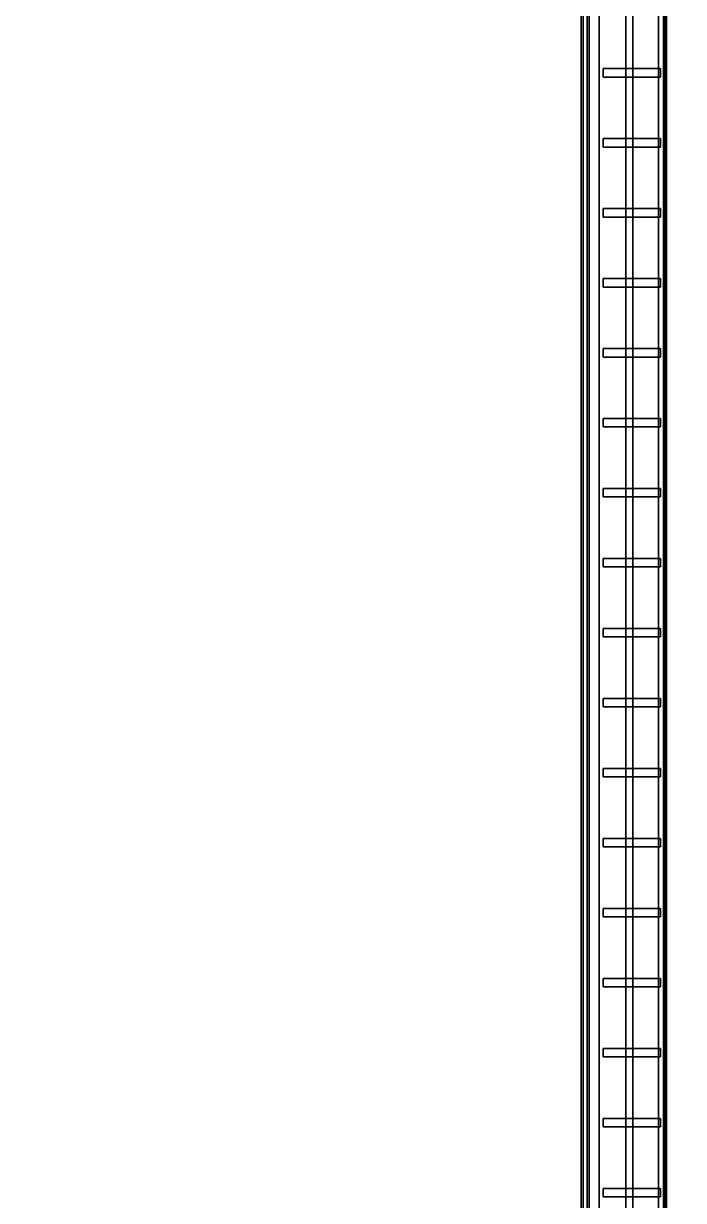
# Model space of a CAD drawing. Header units: metres. Extents: x -0.1 to 82.2, y -0.1 to 82.7.
# Drawn here: x 57.58 to 64.23, y 42.6 to 54.45 of the extents above; entities that cross this region are included whole.
import ezdxf

# ---------------------------------------------------------------- set-up
doc = ezdxf.new("R2010")
doc.units = ezdxf.units.M
for name, color, linetype in [('Floor_Plates', 7, 'CONTINUOUS'), ('Podium_Fins', 7, 'CONTINUOUS'), ('Podium_Glazing', 7, 'CONTINUOUS'), ('Podium_Terrace', 7, 'CONTINUOUS'), ('Podium_Walls', 7, 'CONTINUOUS'), ('Site_Plaza', 7, 'CONTINUOUS')]:
    doc.layers.add(name, color=color, linetype=linetype)

msp = doc.modelspace()

# ---------------------------------------------------------------- linework, layer by layer
at = {"layer": 'Floor_Plates'}
for points in [[(18.8, 26.8, 4.72), (18.8, 70.7, 4.72), (63.2, 70.7, 4.72), (63.2, 26.8, 4.72)], [(18.8, 26.8, 5), (63.2, 26.8, 5), (63.2, 70.7, 5), (18.8, 70.7, 5)], [(18.8, 26.8, 8.92), (18.8, 70.7, 8.92), (63.2, 70.7, 8.92), (63.2, 26.8, 8.92)], [(18.8, 26.8, 9.2), (63.2, 26.8, 9.2), (63.2, 70.7, 9.2), (18.8, 70.7, 9.2)], [(18.8, 26.8, 13.12), (18.8, 70.7, 13.12), (63.2, 70.7, 13.12), (63.2, 26.8, 13.12)], [(18.8, 26.8, 13.4), (63.2, 26.8, 13.4), (63.2, 70.7, 13.4), (18.8, 70.7, 13.4)], [(63.2, 26.8, 4.72), (63.2, 70.7, 4.72), (63.2, 70.7, 5), (63.2, 26.8, 5)], [(63.2, 26.8, 8.92), (63.2, 70.7, 8.92), (63.2, 70.7, 9.2), (63.2, 26.8, 9.2)], [(63.2, 26.8, 13.12), (63.2, 70.7, 13.12), (63.2, 70.7, 13.4), (63.2, 26.8, 13.4)]]:
    msp.add_3dface(points, dxfattribs=at)
at = {"layer": 'Podium_Fins'}
for points in [[(63.98, 27.7, 4.965), (63.98, 27.7, 5.035), (63.98, 69.8, 5.035), (63.98, 69.8, 4.965)], [(63.98, 27.7, 4.965), (63.98, 69.8, 4.965), (64.045, 69.8, 4.965), (64.045, 27.7, 4.965)], [(63.98, 27.7, 5.035), (64.045, 27.7, 5.035), (64.045, 69.8, 5.035), (63.98, 69.8, 5.035)], [(63.98, 27.7, 9.165), (63.98, 27.7, 9.235), (63.98, 69.8, 9.235), (63.98, 69.8, 9.165)], [(63.98, 27.7, 9.165), (63.98, 69.8, 9.165), (64.045, 69.8, 9.165), (64.045, 27.7, 9.165)], [(63.98, 27.7, 9.235), (64.045, 27.7, 9.235), (64.045, 69.8, 9.235), (63.98, 69.8, 9.235)], [(63.98, 27.7, 13.365), (63.98, 27.7, 13.435), (63.98, 69.8, 13.435), (63.98, 69.8, 13.365)], [(63.98, 27.7, 13.365), (63.98, 69.8, 13.365), (64.045, 69.8, 13.365), (64.045, 27.7, 13.365)], [(63.98, 27.7, 13.435), (64.045, 27.7, 13.435), (64.045, 69.8, 13.435), (63.98, 69.8, 13.435)], [(64.045, 27.7, 4.965), (64.045, 69.8, 4.965), (64.045, 69.8, 5.035), (64.045, 27.7, 5.035)], [(64.045, 27.7, 9.165), (64.045, 69.8, 9.165), (64.045, 69.8, 9.235), (64.045, 27.7, 9.235)], [(64.045, 27.7, 13.365), (64.045, 69.8, 13.365), (64.045, 69.8, 13.435), (64.045, 27.7, 13.435)], [(63.42, 53.915, 0.28), (63.42, 53.915, 5.18), (63.42, 54, 5.18), (63.42, 54, 0.28)], [(63.42, 54, 0.28), (63.42, 54, 5.18), (64, 54, 5.18), (64, 54, 0.28)], [(63.42, 53.915, 0.28), (63.42, 54, 0.28), (64, 54, 0.28), (64, 53.915, 0.28)], [(63.42, 53.915, 5.18), (64, 53.915, 5.18), (64, 54, 5.18), (63.42, 54, 5.18)], [(63.42, 53.915, 5.28), (63.42, 53.915, 9.38), (63.42, 54, 9.38), (63.42, 54, 5.28)], [(63.42, 54, 5.28), (63.42, 54, 9.38), (64, 54, 9.38), (64, 54, 5.28)], [(63.42, 53.915, 5.28), (63.42, 54, 5.28), (64, 54, 5.28), (64, 53.915, 5.28)], [(63.42, 53.915, 9.38), (64, 53.915, 9.38), (64, 54, 9.38), (63.42, 54, 9.38)], [(63.42, 53.915, 9.48), (63.42, 53.915, 13.58), (63.42, 54, 13.58), (63.42, 54, 9.48)], [(63.42, 54, 9.48), (63.42, 54, 13.58), (64, 54, 13.58), (64, 54, 9.48)], [(63.42, 53.915, 9.48), (63.42, 54, 9.48), (64, 54, 9.48), (64, 53.915, 9.48)], [(63.42, 53.915, 13.58), (64, 53.915, 13.58), (64, 54, 13.58), (63.42, 54, 13.58)], [(63.42, 53.915, 13.68), (63.42, 53.915, 17.43), (63.42, 54, 17.43), (63.42, 54, 13.68)], [(63.42, 54, 13.68), (63.42, 54, 17.43), (64, 54, 17.43), (64, 54, 13.68)], [(63.42, 53.915, 13.68), (63.42, 54, 13.68), (64, 54, 13.68), (64, 53.915, 13.68)], [(63.42, 53.915, 17.43), (64, 53.915, 17.43), (64, 54, 17.43), (63.42, 54, 17.43)], [(64, 53.915, 0.28), (64, 54, 0.28), (64, 54, 5.18), (64, 53.915, 5.18)], [(64, 53.915, 5.28), (64, 54, 5.28), (64, 54, 9.38), (64, 53.915, 9.38)], [(64, 53.915, 9.48), (64, 54, 9.48), (64, 54, 13.58), (64, 53.915, 13.58)], [(64, 53.915, 13.68), (64, 54, 13.68), (64, 54, 17.43), (64, 53.915, 17.43)], [(63.42, 53.915, 0.28), (64, 53.915, 0.28), (64, 53.915, 5.18), (63.42, 53.915, 5.18)], [(63.42, 53.915, 5.28), (64, 53.915, 5.28), (64, 53.915, 9.38), (63.42, 53.915, 9.38)], [(63.42, 53.915, 9.48), (64, 53.915, 9.48), (64, 53.915, 13.58), (63.42, 53.915, 13.58)], [(63.42, 53.915, 13.68), (64, 53.915, 13.68), (64, 53.915, 17.43), (63.42, 53.915, 17.43)], [(63.42, 53.21, 0.28), (63.42, 53.21, 5.18), (63.42, 53.295, 5.18), (63.42, 53.295, 0.28)], [(63.42, 53.295, 0.28), (63.42, 53.295, 5.18), (64, 53.295, 5.18), (64, 53.295, 0.28)], [(63.42, 53.21, 0.28), (63.42, 53.295, 0.28), (64, 53.295, 0.28), (64, 53.21, 0.28)], [(63.42, 53.21, 5.18), (64, 53.21, 5.18), (64, 53.295, 5.18), (63.42, 53.295, 5.18)], [(63.42, 53.21, 5.28), (63.42, 53.21, 9.38), (63.42, 53.295, 9.38), (63.42, 53.295, 5.28)], [(63.42, 53.295, 5.28), (63.42, 53.295, 9.38), (64, 53.295, 9.38), (64, 53.295, 5.28)], [(63.42, 53.21, 5.28), (63.42, 53.295, 5.28), (64, 53.295, 5.28), (64, 53.21, 5.28)], [(63.42, 53.21, 9.38), (64, 53.21, 9.38), (64, 53.295, 9.38), (63.42, 53.295, 9.38)], [(63.42, 53.21, 9.48), (63.42, 53.21, 13.58), (63.42, 53.295, 13.58), (63.42, 53.295, 9.48)], [(63.42, 53.295, 9.48), (63.42, 53.295, 13.58), (64, 53.295, 13.58), (64, 53.295, 9.48)], [(63.42, 53.21, 9.48), (63.42, 53.295, 9.48), (64, 53.295, 9.48), (64, 53.21, 9.48)], [(63.42, 53.21, 13.58), (64, 53.21, 13.58), (64, 53.295, 13.58), (63.42, 53.295, 13.58)], [(63.42, 53.21, 13.68), (63.42, 53.21, 17.43), (63.42, 53.295, 17.43), (63.42, 53.295, 13.68)], [(63.42, 53.295, 13.68), (63.42, 53.295, 17.43), (64, 53.295, 17.43), (64, 53.295, 13.68)], [(63.42, 53.21, 13.68), (63.42, 53.295, 13.68), (64, 53.295, 13.68), (64, 53.21, 13.68)], [(63.42, 53.21, 17.43), (64, 53.21, 17.43), (64, 53.295, 17.43), (63.42, 53.295, 17.43)], [(64, 53.21, 0.28), (64, 53.295, 0.28), (64, 53.295, 5.18), (64, 53.21, 5.18)], [(64, 53.21, 5.28), (64, 53.295, 5.28), (64, 53.295, 9.38), (64, 53.21, 9.38)], [(64, 53.21, 9.48), (64, 53.295, 9.48), (64, 53.295, 13.58), (64, 53.21, 13.58)], [(64, 53.21, 13.68), (64, 53.295, 13.68), (64, 53.295, 17.43), (64, 53.21, 17.43)], [(63.42, 53.21, 0.28), (64, 53.21, 0.28), (64, 53.21, 5.18), (63.42, 53.21, 5.18)], [(63.42, 53.21, 5.28), (64, 53.21, 5.28), (64, 53.21, 9.38), (63.42, 53.21, 9.38)], [(63.42, 53.21, 9.48), (64, 53.21, 9.48), (64, 53.21, 13.58), (63.42, 53.21, 13.58)], [(63.42, 53.21, 13.68), (64, 53.21, 13.68), (64, 53.21, 17.43), (63.42, 53.21, 17.43)], [(63.42, 52.505, 0.28), (63.42, 52.505, 5.18), (63.42, 52.59, 5.18), (63.42, 52.59, 0.28)], [(63.42, 52.59, 0.28), (63.42, 52.59, 5.18), (64, 52.59, 5.18), (64, 52.59, 0.28)], [(63.42, 52.505, 0.28), (63.42, 52.59, 0.28), (64, 52.59, 0.28), (64, 52.505, 0.28)], [(63.42, 52.505, 5.18), (64, 52.505, 5.18), (64, 52.59, 5.18), (63.42, 52.59, 5.18)], [(63.42, 52.505, 5.28), (63.42, 52.505, 9.38), (63.42, 52.59, 9.38), (63.42, 52.59, 5.28)], [(63.42, 52.59, 5.28), (63.42, 52.59, 9.38), (64, 52.59, 9.38), (64, 52.59, 5.28)], [(63.42, 52.505, 5.28), (63.42, 52.59, 5.28), (64, 52.59, 5.28), (64, 52.505, 5.28)], [(63.42, 52.505, 9.38), (64, 52.505, 9.38), (64, 52.59, 9.38), (63.42, 52.59, 9.38)], [(63.42, 52.505, 9.48), (63.42, 52.505, 13.58), (63.42, 52.59, 13.58), (63.42, 52.59, 9.48)], [(63.42, 52.59, 9.48), (63.42, 52.59, 13.58), (64, 52.59, 13.58), (64, 52.59, 9.48)], [(63.42, 52.505, 9.48), (63.42, 52.59, 9.48), (64, 52.59, 9.48), (64, 52.505, 9.48)], [(63.42, 52.505, 13.58), (64, 52.505, 13.58), (64, 52.59, 13.58), (63.42, 52.59, 13.58)], [(63.42, 52.505, 13.68), (63.42, 52.505, 17.43), (63.42, 52.59, 17.43), (63.42, 52.59, 13.68)], [(63.42, 52.59, 13.68), (63.42, 52.59, 17.43), (64, 52.59, 17.43), (64, 52.59, 13.68)], [(63.42, 52.505, 13.68), (63.42, 52.59, 13.68), (64, 52.59, 13.68), (64, 52.505, 13.68)], [(63.42, 52.505, 17.43), (64, 52.505, 17.43), (64, 52.59, 17.43), (63.42, 52.59, 17.43)], [(64, 52.505, 0.28), (64, 52.59, 0.28), (64, 52.59, 5.18), (64, 52.505, 5.18)], [(64, 52.505, 5.28), (64, 52.59, 5.28), (64, 52.59, 9.38), (64, 52.505, 9.38)], [(64, 52.505, 9.48), (64, 52.59, 9.48), (64, 52.59, 13.58), (64, 52.505, 13.58)], [(64, 52.505, 13.68), (64, 52.59, 13.68), (64, 52.59, 17.43), (64, 52.505, 17.43)], [(63.42, 52.505, 0.28), (64, 52.505, 0.28), (64, 52.505, 5.18), (63.42, 52.505, 5.18)], [(63.42, 52.505, 5.28), (64, 52.505, 5.28), (64, 52.505, 9.38), (63.42, 52.505, 9.38)], [(63.42, 52.505, 9.48), (64, 52.505, 9.48), (64, 52.505, 13.58), (63.42, 52.505, 13.58)], [(63.42, 52.505, 13.68), (64, 52.505, 13.68), (64, 52.505, 17.43), (63.42, 52.505, 17.43)], [(63.42, 51.8, 0.28), (63.42, 51.8, 5.18), (63.42, 51.885, 5.18), (63.42, 51.885, 0.28)], [(63.42, 51.885, 0.28), (63.42, 51.885, 5.18), (64, 51.885, 5.18), (64, 51.885, 0.28)], [(63.42, 51.8, 0.28), (63.42, 51.885, 0.28), (64, 51.885, 0.28), (64, 51.8, 0.28)], [(63.42, 51.8, 5.18), (64, 51.8, 5.18), (64, 51.885, 5.18), (63.42, 51.885, 5.18)], [(63.42, 51.8, 5.28), (63.42, 51.8, 9.38), (63.42, 51.885, 9.38), (63.42, 51.885, 5.28)], [(63.42, 51.885, 5.28), (63.42, 51.885, 9.38), (64, 51.885, 9.38), (64, 51.885, 5.28)], [(63.42, 51.8, 5.28), (63.42, 51.885, 5.28), (64, 51.885, 5.28), (64, 51.8, 5.28)], [(63.42, 51.8, 9.38), (64, 51.8, 9.38), (64, 51.885, 9.38), (63.42, 51.885, 9.38)], [(63.42, 51.8, 9.48), (63.42, 51.8, 13.58), (63.42, 51.885, 13.58), (63.42, 51.885, 9.48)], [(63.42, 51.885, 9.48), (63.42, 51.885, 13.58), (64, 51.885, 13.58), (64, 51.885, 9.48)], [(63.42, 51.8, 9.48), (63.42, 51.885, 9.48), (64, 51.885, 9.48), (64, 51.8, 9.48)], [(63.42, 51.8, 13.58), (64, 51.8, 13.58), (64, 51.885, 13.58), (63.42, 51.885, 13.58)], [(63.42, 51.8, 13.68), (63.42, 51.8, 17.43), (63.42, 51.885, 17.43), (63.42, 51.885, 13.68)], [(63.42, 51.885, 13.68), (63.42, 51.885, 17.43), (64, 51.885, 17.43), (64, 51.885, 13.68)], [(63.42, 51.8, 13.68), (63.42, 51.885, 13.68), (64, 51.885, 13.68), (64, 51.8, 13.68)], [(63.42, 51.8, 17.43), (64, 51.8, 17.43), (64, 51.885, 17.43), (63.42, 51.885, 17.43)], [(64, 51.8, 0.28), (64, 51.885, 0.28), (64, 51.885, 5.18), (64, 51.8, 5.18)], [(64, 51.8, 5.28), (64, 51.885, 5.28), (64, 51.885, 9.38), (64, 51.8, 9.38)], [(64, 51.8, 9.48), (64, 51.885, 9.48), (64, 51.885, 13.58), (64, 51.8, 13.58)], [(64, 51.8, 13.68), (64, 51.885, 13.68), (64, 51.885, 17.43), (64, 51.8, 17.43)], [(63.42, 51.8, 0.28), (64, 51.8, 0.28), (64, 51.8, 5.18), (63.42, 51.8, 5.18)], [(63.42, 51.8, 5.28), (64, 51.8, 5.28), (64, 51.8, 9.38), (63.42, 51.8, 9.38)], [(63.42, 51.8, 9.48), (64, 51.8, 9.48), (64, 51.8, 13.58), (63.42, 51.8, 13.58)], [(63.42, 51.8, 13.68), (64, 51.8, 13.68), (64, 51.8, 17.43), (63.42, 51.8, 17.43)], [(63.42, 51.095, 0.28), (63.42, 51.095, 5.18), (63.42, 51.18, 5.18), (63.42, 51.18, 0.28)], [(63.42, 51.18, 0.28), (63.42, 51.18, 5.18), (64, 51.18, 5.18), (64, 51.18, 0.28)], [(63.42, 51.095, 0.28), (63.42, 51.18, 0.28), (64, 51.18, 0.28), (64, 51.095, 0.28)], [(63.42, 51.095, 5.18), (64, 51.095, 5.18), (64, 51.18, 5.18), (63.42, 51.18, 5.18)], [(63.42, 51.095, 5.28), (63.42, 51.095, 9.38), (63.42, 51.18, 9.38), (63.42, 51.18, 5.28)], [(63.42, 51.18, 5.28), (63.42, 51.18, 9.38), (64, 51.18, 9.38), (64, 51.18, 5.28)], [(63.42, 51.095, 5.28), (63.42, 51.18, 5.28), (64, 51.18, 5.28), (64, 51.095, 5.28)], [(63.42, 51.095, 9.38), (64, 51.095, 9.38), (64, 51.18, 9.38), (63.42, 51.18, 9.38)], [(63.42, 51.095, 9.48), (63.42, 51.095, 13.58), (63.42, 51.18, 13.58), (63.42, 51.18, 9.48)], [(63.42, 51.18, 9.48), (63.42, 51.18, 13.58), (64, 51.18, 13.58), (64, 51.18, 9.48)], [(63.42, 51.095, 9.48), (63.42, 51.18, 9.48), (64, 51.18, 9.48), (64, 51.095, 9.48)], [(63.42, 51.095, 13.58), (64, 51.095, 13.58), (64, 51.18, 13.58), (63.42, 51.18, 13.58)], [(63.42, 51.095, 13.68), (63.42, 51.095, 17.43), (63.42, 51.18, 17.43), (63.42, 51.18, 13.68)], [(63.42, 51.18, 13.68), (63.42, 51.18, 17.43), (64, 51.18, 17.43), (64, 51.18, 13.68)], [(63.42, 51.095, 13.68), (63.42, 51.18, 13.68), (64, 51.18, 13.68), (64, 51.095, 13.68)], [(63.42, 51.095, 17.43), (64, 51.095, 17.43), (64, 51.18, 17.43), (63.42, 51.18, 17.43)], [(64, 51.095, 0.28), (64, 51.18, 0.28), (64, 51.18, 5.18), (64, 51.095, 5.18)], [(64, 51.095, 5.28), (64, 51.18, 5.28), (64, 51.18, 9.38), (64, 51.095, 9.38)], [(64, 51.095, 9.48), (64, 51.18, 9.48), (64, 51.18, 13.58), (64, 51.095, 13.58)], [(64, 51.095, 13.68), (64, 51.18, 13.68), (64, 51.18, 17.43), (64, 51.095, 17.43)], [(63.42, 51.095, 0.28), (64, 51.095, 0.28), (64, 51.095, 5.18), (63.42, 51.095, 5.18)], [(63.42, 51.095, 5.28), (64, 51.095, 5.28), (64, 51.095, 9.38), (63.42, 51.095, 9.38)], [(63.42, 51.095, 9.48), (64, 51.095, 9.48), (64, 51.095, 13.58), (63.42, 51.095, 13.58)], [(63.42, 51.095, 13.68), (64, 51.095, 13.68), (64, 51.095, 17.43), (63.42, 51.095, 17.43)], [(63.42, 50.39, 0.28), (63.42, 50.39, 5.18), (63.42, 50.475, 5.18), (63.42, 50.475, 0.28)], [(63.42, 50.475, 0.28), (63.42, 50.475, 5.18), (64, 50.475, 5.18), (64, 50.475, 0.28)], [(63.42, 50.39, 0.28), (63.42, 50.475, 0.28), (64, 50.475, 0.28), (64, 50.39, 0.28)], [(63.42, 50.39, 5.18), (64, 50.39, 5.18), (64, 50.475, 5.18), (63.42, 50.475, 5.18)], [(63.42, 50.39, 5.28), (63.42, 50.39, 9.38), (63.42, 50.475, 9.38), (63.42, 50.475, 5.28)], [(63.42, 50.475, 5.28), (63.42, 50.475, 9.38), (64, 50.475, 9.38), (64, 50.475, 5.28)], [(63.42, 50.39, 5.28), (63.42, 50.475, 5.28), (64, 50.475, 5.28), (64, 50.39, 5.28)], [(63.42, 50.39, 9.38), (64, 50.39, 9.38), (64, 50.475, 9.38), (63.42, 50.475, 9.38)], [(63.42, 50.39, 9.48), (63.42, 50.39, 13.58), (63.42, 50.475, 13.58), (63.42, 50.475, 9.48)], [(63.42, 50.475, 9.48), (63.42, 50.475, 13.58), (64, 50.475, 13.58), (64, 50.475, 9.48)], [(63.42, 50.39, 9.48), (63.42, 50.475, 9.48), (64, 50.475, 9.48), (64, 50.39, 9.48)], [(63.42, 50.39, 13.58), (64, 50.39, 13.58), (64, 50.475, 13.58), (63.42, 50.475, 13.58)], [(63.42, 50.39, 13.68), (63.42, 50.39, 17.43), (63.42, 50.475, 17.43), (63.42, 50.475, 13.68)], [(63.42, 50.475, 13.68), (63.42, 50.475, 17.43), (64, 50.475, 17.43), (64, 50.475, 13.68)], [(63.42, 50.39, 13.68), (63.42, 50.475, 13.68), (64, 50.475, 13.68), (64, 50.39, 13.68)], [(63.42, 50.39, 17.43), (64, 50.39, 17.43), (64, 50.475, 17.43), (63.42, 50.475, 17.43)], [(63.42, 50.39, 0.28), (64, 50.39, 0.28), (64, 50.39, 5.18), (63.42, 50.39, 5.18)], [(63.42, 50.39, 5.28), (64, 50.39, 5.28), (64, 50.39, 9.38), (63.42, 50.39, 9.38)], [(63.42, 50.39, 9.48), (64, 50.39, 9.48), (64, 50.39, 13.58), (63.42, 50.39, 13.58)], [(63.42, 50.39, 13.68), (64, 50.39, 13.68), (64, 50.39, 17.43), (63.42, 50.39, 17.43)], [(64, 50.39, 0.28), (64, 50.475, 0.28), (64, 50.475, 5.18), (64, 50.39, 5.18)], [(64, 50.39, 5.28), (64, 50.475, 5.28), (64, 50.475, 9.38), (64, 50.39, 9.38)], [(64, 50.39, 9.48), (64, 50.475, 9.48), (64, 50.475, 13.58), (64, 50.39, 13.58)], [(64, 50.39, 13.68), (64, 50.475, 13.68), (64, 50.475, 17.43), (64, 50.39, 17.43)], [(63.42, 49.685, 0.28), (63.42, 49.685, 5.18), (63.42, 49.77, 5.18), (63.42, 49.77, 0.28)], [(63.42, 49.77, 0.28), (63.42, 49.77, 5.18), (64, 49.77, 5.18), (64, 49.77, 0.28)], [(63.42, 49.685, 0.28), (63.42, 49.77, 0.28), (64, 49.77, 0.28), (64, 49.685, 0.28)], [(63.42, 49.685, 5.18), (64, 49.685, 5.18), (64, 49.77, 5.18), (63.42, 49.77, 5.18)], [(63.42, 49.685, 5.28), (63.42, 49.685, 9.38), (63.42, 49.77, 9.38), (63.42, 49.77, 5.28)], [(63.42, 49.77, 5.28), (63.42, 49.77, 9.38), (64, 49.77, 9.38), (64, 49.77, 5.28)], [(63.42, 49.685, 5.28), (63.42, 49.77, 5.28), (64, 49.77, 5.28), (64, 49.685, 5.28)], [(63.42, 49.685, 9.38), (64, 49.685, 9.38), (64, 49.77, 9.38), (63.42, 49.77, 9.38)], [(63.42, 49.685, 9.48), (63.42, 49.685, 13.58), (63.42, 49.77, 13.58), (63.42, 49.77, 9.48)], [(63.42, 49.77, 9.48), (63.42, 49.77, 13.58), (64, 49.77, 13.58), (64, 49.77, 9.48)], [(63.42, 49.685, 9.48), (63.42, 49.77, 9.48), (64, 49.77, 9.48), (64, 49.685, 9.48)], [(63.42, 49.685, 13.58), (64, 49.685, 13.58), (64, 49.77, 13.58), (63.42, 49.77, 13.58)], [(63.42, 49.685, 13.68), (63.42, 49.685, 17.43), (63.42, 49.77, 17.43), (63.42, 49.77, 13.68)], [(63.42, 49.77, 13.68), (63.42, 49.77, 17.43), (64, 49.77, 17.43), (64, 49.77, 13.68)], [(63.42, 49.685, 13.68), (63.42, 49.77, 13.68), (64, 49.77, 13.68), (64, 49.685, 13.68)], [(63.42, 49.685, 17.43), (64, 49.685, 17.43), (64, 49.77, 17.43), (63.42, 49.77, 17.43)], [(63.42, 49.685, 0.28), (64, 49.685, 0.28), (64, 49.685, 5.18), (63.42, 49.685, 5.18)], [(63.42, 49.685, 5.28), (64, 49.685, 5.28), (64, 49.685, 9.38), (63.42, 49.685, 9.38)], [(63.42, 49.685, 9.48), (64, 49.685, 9.48), (64, 49.685, 13.58), (63.42, 49.685, 13.58)], [(63.42, 49.685, 13.68), (64, 49.685, 13.68), (64, 49.685, 17.43), (63.42, 49.685, 17.43)], [(64, 49.685, 0.28), (64, 49.77, 0.28), (64, 49.77, 5.18), (64, 49.685, 5.18)], [(64, 49.685, 5.28), (64, 49.77, 5.28), (64, 49.77, 9.38), (64, 49.685, 9.38)], [(64, 49.685, 9.48), (64, 49.77, 9.48), (64, 49.77, 13.58), (64, 49.685, 13.58)], [(64, 49.685, 13.68), (64, 49.77, 13.68), (64, 49.77, 17.43), (64, 49.685, 17.43)], [(63.42, 48.98, 0.28), (63.42, 48.98, 5.18), (63.42, 49.065, 5.18), (63.42, 49.065, 0.28)], [(63.42, 49.065, 0.28), (63.42, 49.065, 5.18), (64, 49.065, 5.18), (64, 49.065, 0.28)], [(63.42, 48.98, 0.28), (63.42, 49.065, 0.28), (64, 49.065, 0.28), (64, 48.98, 0.28)], [(63.42, 48.98, 5.18), (64, 48.98, 5.18), (64, 49.065, 5.18), (63.42, 49.065, 5.18)], [(63.42, 48.98, 5.28), (63.42, 48.98, 9.38), (63.42, 49.065, 9.38), (63.42, 49.065, 5.28)], [(63.42, 49.065, 5.28), (63.42, 49.065, 9.38), (64, 49.065, 9.38), (64, 49.065, 5.28)], [(63.42, 48.98, 5.28), (63.42, 49.065, 5.28), (64, 49.065, 5.28), (64, 48.98, 5.28)], [(63.42, 48.98, 9.38), (64, 48.98, 9.38), (64, 49.065, 9.38), (63.42, 49.065, 9.38)], [(63.42, 48.98, 9.48), (63.42, 48.98, 13.58), (63.42, 49.065, 13.58), (63.42, 49.065, 9.48)], [(63.42, 49.065, 9.48), (63.42, 49.065, 13.58), (64, 49.065, 13.58), (64, 49.065, 9.48)], [(63.42, 48.98, 9.48), (63.42, 49.065, 9.48), (64, 49.065, 9.48), (64, 48.98, 9.48)], [(63.42, 48.98, 13.58), (64, 48.98, 13.58), (64, 49.065, 13.58), (63.42, 49.065, 13.58)], [(63.42, 48.98, 13.68), (63.42, 48.98, 17.43), (63.42, 49.065, 17.43), (63.42, 49.065, 13.68)], [(63.42, 49.065, 13.68), (63.42, 49.065, 17.43), (64, 49.065, 17.43), (64, 49.065, 13.68)], [(63.42, 48.98, 13.68), (63.42, 49.065, 13.68), (64, 49.065, 13.68), (64, 48.98, 13.68)], [(63.42, 48.98, 17.43), (64, 48.98, 17.43), (64, 49.065, 17.43), (63.42, 49.065, 17.43)], [(63.42, 48.98, 0.28), (64, 48.98, 0.28), (64, 48.98, 5.18), (63.42, 48.98, 5.18)], [(63.42, 48.98, 5.28), (64, 48.98, 5.28), (64, 48.98, 9.38), (63.42, 48.98, 9.38)], [(63.42, 48.98, 9.48), (64, 48.98, 9.48), (64, 48.98, 13.58), (63.42, 48.98, 13.58)], [(63.42, 48.98, 13.68), (64, 48.98, 13.68), (64, 48.98, 17.43), (63.42, 48.98, 17.43)], [(64, 48.98, 0.28), (64, 49.065, 0.28), (64, 49.065, 5.18), (64, 48.98, 5.18)], [(64, 48.98, 5.28), (64, 49.065, 5.28), (64, 49.065, 9.38), (64, 48.98, 9.38)], [(64, 48.98, 9.48), (64, 49.065, 9.48), (64, 49.065, 13.58), (64, 48.98, 13.58)], [(64, 48.98, 13.68), (64, 49.065, 13.68), (64, 49.065, 17.43), (64, 48.98, 17.43)], [(63.42, 48.275, 0.28), (63.42, 48.275, 5.18), (63.42, 48.36, 5.18), (63.42, 48.36, 0.28)], [(63.42, 48.36, 0.28), (63.42, 48.36, 5.18), (64, 48.36, 5.18), (64, 48.36, 0.28)], [(63.42, 48.275, 0.28), (63.42, 48.36, 0.28), (64, 48.36, 0.28), (64, 48.275, 0.28)], [(63.42, 48.275, 5.18), (64, 48.275, 5.18), (64, 48.36, 5.18), (63.42, 48.36, 5.18)], [(63.42, 48.275, 5.28), (63.42, 48.275, 9.38), (63.42, 48.36, 9.38), (63.42, 48.36, 5.28)], [(63.42, 48.36, 5.28), (63.42, 48.36, 9.38), (64, 48.36, 9.38), (64, 48.36, 5.28)], [(63.42, 48.275, 5.28), (63.42, 48.36, 5.28), (64, 48.36, 5.28), (64, 48.275, 5.28)], [(63.42, 48.275, 9.38), (64, 48.275, 9.38), (64, 48.36, 9.38), (63.42, 48.36, 9.38)], [(63.42, 48.275, 9.48), (63.42, 48.275, 13.58), (63.42, 48.36, 13.58), (63.42, 48.36, 9.48)], [(63.42, 48.36, 9.48), (63.42, 48.36, 13.58), (64, 48.36, 13.58), (64, 48.36, 9.48)], [(63.42, 48.275, 9.48), (63.42, 48.36, 9.48), (64, 48.36, 9.48), (64, 48.275, 9.48)], [(63.42, 48.275, 13.58), (64, 48.275, 13.58), (64, 48.36, 13.58), (63.42, 48.36, 13.58)], [(63.42, 48.275, 13.68), (63.42, 48.275, 17.43), (63.42, 48.36, 17.43), (63.42, 48.36, 13.68)], [(63.42, 48.36, 13.68), (63.42, 48.36, 17.43), (64, 48.36, 17.43), (64, 48.36, 13.68)], [(63.42, 48.275, 13.68), (63.42, 48.36, 13.68), (64, 48.36, 13.68), (64, 48.275, 13.68)], [(63.42, 48.275, 17.43), (64, 48.275, 17.43), (64, 48.36, 17.43), (63.42, 48.36, 17.43)], [(63.42, 48.275, 0.28), (64, 48.275, 0.28), (64, 48.275, 5.18), (63.42, 48.275, 5.18)], [(63.42, 48.275, 5.28), (64, 48.275, 5.28), (64, 48.275, 9.38), (63.42, 48.275, 9.38)], [(63.42, 48.275, 9.48), (64, 48.275, 9.48), (64, 48.275, 13.58), (63.42, 48.275, 13.58)], [(63.42, 48.275, 13.68), (64, 48.275, 13.68), (64, 48.275, 17.43), (63.42, 48.275, 17.43)], [(64, 48.275, 0.28), (64, 48.36, 0.28), (64, 48.36, 5.18), (64, 48.275, 5.18)], [(64, 48.275, 5.28), (64, 48.36, 5.28), (64, 48.36, 9.38), (64, 48.275, 9.38)], [(64, 48.275, 9.48), (64, 48.36, 9.48), (64, 48.36, 13.58), (64, 48.275, 13.58)], [(64, 48.275, 13.68), (64, 48.36, 13.68), (64, 48.36, 17.43), (64, 48.275, 17.43)], [(63.42, 47.57, 0.28), (63.42, 47.57, 5.18), (63.42, 47.655, 5.18), (63.42, 47.655, 0.28)], [(63.42, 47.655, 0.28), (63.42, 47.655, 5.18), (64, 47.655, 5.18), (64, 47.655, 0.28)], [(63.42, 47.57, 0.28), (63.42, 47.655, 0.28), (64, 47.655, 0.28), (64, 47.57, 0.28)], [(63.42, 47.57, 5.18), (64, 47.57, 5.18), (64, 47.655, 5.18), (63.42, 47.655, 5.18)], [(63.42, 47.57, 5.28), (63.42, 47.57, 9.38), (63.42, 47.655, 9.38), (63.42, 47.655, 5.28)], [(63.42, 47.655, 5.28), (63.42, 47.655, 9.38), (64, 47.655, 9.38), (64, 47.655, 5.28)], [(63.42, 47.57, 5.28), (63.42, 47.655, 5.28), (64, 47.655, 5.28), (64, 47.57, 5.28)], [(63.42, 47.57, 9.38), (64, 47.57, 9.38), (64, 47.655, 9.38), (63.42, 47.655, 9.38)], [(63.42, 47.57, 9.48), (63.42, 47.57, 13.58), (63.42, 47.655, 13.58), (63.42, 47.655, 9.48)], [(63.42, 47.655, 9.48), (63.42, 47.655, 13.58), (64, 47.655, 13.58), (64, 47.655, 9.48)], [(63.42, 47.57, 9.48), (63.42, 47.655, 9.48), (64, 47.655, 9.48), (64, 47.57, 9.48)], [(63.42, 47.57, 13.58), (64, 47.57, 13.58), (64, 47.655, 13.58), (63.42, 47.655, 13.58)], [(63.42, 47.57, 13.68), (63.42, 47.57, 17.43), (63.42, 47.655, 17.43), (63.42, 47.655, 13.68)], [(63.42, 47.655, 13.68), (63.42, 47.655, 17.43), (64, 47.655, 17.43), (64, 47.655, 13.68)], [(63.42, 47.57, 13.68), (63.42, 47.655, 13.68), (64, 47.655, 13.68), (64, 47.57, 13.68)], [(63.42, 47.57, 17.43), (64, 47.57, 17.43), (64, 47.655, 17.43), (63.42, 47.655, 17.43)], [(63.42, 47.57, 0.28), (64, 47.57, 0.28), (64, 47.57, 5.18), (63.42, 47.57, 5.18)], [(63.42, 47.57, 5.28), (64, 47.57, 5.28), (64, 47.57, 9.38), (63.42, 47.57, 9.38)], [(63.42, 47.57, 9.48), (64, 47.57, 9.48), (64, 47.57, 13.58), (63.42, 47.57, 13.58)], [(63.42, 47.57, 13.68), (64, 47.57, 13.68), (64, 47.57, 17.43), (63.42, 47.57, 17.43)], [(64, 47.57, 0.28), (64, 47.655, 0.28), (64, 47.655, 5.18), (64, 47.57, 5.18)], [(64, 47.57, 5.28), (64, 47.655, 5.28), (64, 47.655, 9.38), (64, 47.57, 9.38)], [(64, 47.57, 9.48), (64, 47.655, 9.48), (64, 47.655, 13.58), (64, 47.57, 13.58)], [(64, 47.57, 13.68), (64, 47.655, 13.68), (64, 47.655, 17.43), (64, 47.57, 17.43)], [(63.42, 46.865, 0.28), (63.42, 46.865, 5.18), (63.42, 46.95, 5.18), (63.42, 46.95, 0.28)], [(63.42, 46.95, 0.28), (63.42, 46.95, 5.18), (64, 46.95, 5.18), (64, 46.95, 0.28)], [(63.42, 46.865, 0.28), (63.42, 46.95, 0.28), (64, 46.95, 0.28), (64, 46.865, 0.28)], [(63.42, 46.865, 5.18), (64, 46.865, 5.18), (64, 46.95, 5.18), (63.42, 46.95, 5.18)], [(63.42, 46.865, 5.28), (63.42, 46.865, 9.38), (63.42, 46.95, 9.38), (63.42, 46.95, 5.28)], [(63.42, 46.95, 5.28), (63.42, 46.95, 9.38), (64, 46.95, 9.38), (64, 46.95, 5.28)], [(63.42, 46.865, 5.28), (63.42, 46.95, 5.28), (64, 46.95, 5.28), (64, 46.865, 5.28)], [(63.42, 46.865, 9.38), (64, 46.865, 9.38), (64, 46.95, 9.38), (63.42, 46.95, 9.38)], [(63.42, 46.865, 9.48), (63.42, 46.865, 13.58), (63.42, 46.95, 13.58), (63.42, 46.95, 9.48)], [(63.42, 46.95, 9.48), (63.42, 46.95, 13.58), (64, 46.95, 13.58), (64, 46.95, 9.48)], [(63.42, 46.865, 9.48), (63.42, 46.95, 9.48), (64, 46.95, 9.48), (64, 46.865, 9.48)], [(63.42, 46.865, 13.58), (64, 46.865, 13.58), (64, 46.95, 13.58), (63.42, 46.95, 13.58)], [(63.42, 46.865, 13.68), (63.42, 46.865, 17.43), (63.42, 46.95, 17.43), (63.42, 46.95, 13.68)], [(63.42, 46.95, 13.68), (63.42, 46.95, 17.43), (64, 46.95, 17.43), (64, 46.95, 13.68)], [(63.42, 46.865, 13.68), (63.42, 46.95, 13.68), (64, 46.95, 13.68), (64, 46.865, 13.68)], [(63.42, 46.865, 17.43), (64, 46.865, 17.43), (64, 46.95, 17.43), (63.42, 46.95, 17.43)], [(64, 46.865, 0.28), (64, 46.95, 0.28), (64, 46.95, 5.18), (64, 46.865, 5.18)], [(64, 46.865, 5.28), (64, 46.95, 5.28), (64, 46.95, 9.38), (64, 46.865, 9.38)], [(64, 46.865, 9.48), (64, 46.95, 9.48), (64, 46.95, 13.58), (64, 46.865, 13.58)], [(64, 46.865, 13.68), (64, 46.95, 13.68), (64, 46.95, 17.43), (64, 46.865, 17.43)], [(63.42, 46.865, 0.28), (64, 46.865, 0.28), (64, 46.865, 5.18), (63.42, 46.865, 5.18)], [(63.42, 46.865, 5.28), (64, 46.865, 5.28), (64, 46.865, 9.38), (63.42, 46.865, 9.38)], [(63.42, 46.865, 9.48), (64, 46.865, 9.48), (64, 46.865, 13.58), (63.42, 46.865, 13.58)], [(63.42, 46.865, 13.68), (64, 46.865, 13.68), (64, 46.865, 17.43), (63.42, 46.865, 17.43)], [(63.42, 46.16, 0.28), (63.42, 46.16, 5.18), (63.42, 46.245, 5.18), (63.42, 46.245, 0.28)], [(63.42, 46.245, 0.28), (63.42, 46.245, 5.18), (64, 46.245, 5.18), (64, 46.245, 0.28)], [(63.42, 46.16, 0.28), (63.42, 46.245, 0.28), (64, 46.245, 0.28), (64, 46.16, 0.28)], [(63.42, 46.16, 5.18), (64, 46.16, 5.18), (64, 46.245, 5.18), (63.42, 46.245, 5.18)], [(63.42, 46.16, 5.28), (63.42, 46.16, 9.38), (63.42, 46.245, 9.38), (63.42, 46.245, 5.28)], [(63.42, 46.245, 5.28), (63.42, 46.245, 9.38), (64, 46.245, 9.38), (64, 46.245, 5.28)], [(63.42, 46.16, 5.28), (63.42, 46.245, 5.28), (64, 46.245, 5.28), (64, 46.16, 5.28)], [(63.42, 46.16, 9.38), (64, 46.16, 9.38), (64, 46.245, 9.38), (63.42, 46.245, 9.38)], [(63.42, 46.16, 9.48), (63.42, 46.16, 13.58), (63.42, 46.245, 13.58), (63.42, 46.245, 9.48)], [(63.42, 46.245, 9.48), (63.42, 46.245, 13.58), (64, 46.245, 13.58), (64, 46.245, 9.48)], [(63.42, 46.16, 9.48), (63.42, 46.245, 9.48), (64, 46.245, 9.48), (64, 46.16, 9.48)], [(63.42, 46.16, 13.58), (64, 46.16, 13.58), (64, 46.245, 13.58), (63.42, 46.245, 13.58)], [(63.42, 46.16, 13.68), (63.42, 46.16, 17.43), (63.42, 46.245, 17.43), (63.42, 46.245, 13.68)], [(63.42, 46.245, 13.68), (63.42, 46.245, 17.43), (64, 46.245, 17.43), (64, 46.245, 13.68)], [(63.42, 46.16, 13.68), (63.42, 46.245, 13.68), (64, 46.245, 13.68), (64, 46.16, 13.68)], [(63.42, 46.16, 17.43), (64, 46.16, 17.43), (64, 46.245, 17.43), (63.42, 46.245, 17.43)], [(64, 46.16, 0.28), (64, 46.245, 0.28), (64, 46.245, 5.18), (64, 46.16, 5.18)], [(64, 46.16, 5.28), (64, 46.245, 5.28), (64, 46.245, 9.38), (64, 46.16, 9.38)], [(64, 46.16, 9.48), (64, 46.245, 9.48), (64, 46.245, 13.58), (64, 46.16, 13.58)], [(64, 46.16, 13.68), (64, 46.245, 13.68), (64, 46.245, 17.43), (64, 46.16, 17.43)], [(63.42, 46.16, 0.28), (64, 46.16, 0.28), (64, 46.16, 5.18), (63.42, 46.16, 5.18)], [(63.42, 46.16, 5.28), (64, 46.16, 5.28), (64, 46.16, 9.38), (63.42, 46.16, 9.38)], [(63.42, 46.16, 9.48), (64, 46.16, 9.48), (64, 46.16, 13.58), (63.42, 46.16, 13.58)], [(63.42, 46.16, 13.68), (64, 46.16, 13.68), (64, 46.16, 17.43), (63.42, 46.16, 17.43)], [(63.42, 45.455, 0.28), (63.42, 45.455, 5.18), (63.42, 45.54, 5.18), (63.42, 45.54, 0.28)], [(63.42, 45.54, 0.28), (63.42, 45.54, 5.18), (64, 45.54, 5.18), (64, 45.54, 0.28)], [(63.42, 45.455, 0.28), (63.42, 45.54, 0.28), (64, 45.54, 0.28), (64, 45.455, 0.28)], [(63.42, 45.455, 5.18), (64, 45.455, 5.18), (64, 45.54, 5.18), (63.42, 45.54, 5.18)], [(63.42, 45.455, 5.28), (63.42, 45.455, 9.38), (63.42, 45.54, 9.38), (63.42, 45.54, 5.28)], [(63.42, 45.54, 5.28), (63.42, 45.54, 9.38), (64, 45.54, 9.38), (64, 45.54, 5.28)], [(63.42, 45.455, 5.28), (63.42, 45.54, 5.28), (64, 45.54, 5.28), (64, 45.455, 5.28)], [(63.42, 45.455, 9.38), (64, 45.455, 9.38), (64, 45.54, 9.38), (63.42, 45.54, 9.38)], [(63.42, 45.455, 9.48), (63.42, 45.455, 13.58), (63.42, 45.54, 13.58), (63.42, 45.54, 9.48)], [(63.42, 45.54, 9.48), (63.42, 45.54, 13.58), (64, 45.54, 13.58), (64, 45.54, 9.48)], [(63.42, 45.455, 9.48), (63.42, 45.54, 9.48), (64, 45.54, 9.48), (64, 45.455, 9.48)], [(63.42, 45.455, 13.58), (64, 45.455, 13.58), (64, 45.54, 13.58), (63.42, 45.54, 13.58)], [(63.42, 45.455, 13.68), (63.42, 45.455, 17.43), (63.42, 45.54, 17.43), (63.42, 45.54, 13.68)], [(63.42, 45.54, 13.68), (63.42, 45.54, 17.43), (64, 45.54, 17.43), (64, 45.54, 13.68)], [(63.42, 45.455, 13.68), (63.42, 45.54, 13.68), (64, 45.54, 13.68), (64, 45.455, 13.68)], [(63.42, 45.455, 17.43), (64, 45.455, 17.43), (64, 45.54, 17.43), (63.42, 45.54, 17.43)], [(64, 45.455, 0.28), (64, 45.54, 0.28), (64, 45.54, 5.18), (64, 45.455, 5.18)], [(64, 45.455, 5.28), (64, 45.54, 5.28), (64, 45.54, 9.38), (64, 45.455, 9.38)], [(64, 45.455, 9.48), (64, 45.54, 9.48), (64, 45.54, 13.58), (64, 45.455, 13.58)], [(64, 45.455, 13.68), (64, 45.54, 13.68), (64, 45.54, 17.43), (64, 45.455, 17.43)], [(63.42, 45.455, 0.28), (64, 45.455, 0.28), (64, 45.455, 5.18), (63.42, 45.455, 5.18)], [(63.42, 45.455, 5.28), (64, 45.455, 5.28), (64, 45.455, 9.38), (63.42, 45.455, 9.38)], [(63.42, 45.455, 9.48), (64, 45.455, 9.48), (64, 45.455, 13.58), (63.42, 45.455, 13.58)], [(63.42, 45.455, 13.68), (64, 45.455, 13.68), (64, 45.455, 17.43), (63.42, 45.455, 17.43)], [(63.42, 44.75, 0.28), (63.42, 44.75, 5.18), (63.42, 44.835, 5.18), (63.42, 44.835, 0.28)], [(63.42, 44.835, 0.28), (63.42, 44.835, 5.18), (64, 44.835, 5.18), (64, 44.835, 0.28)], [(63.42, 44.75, 0.28), (63.42, 44.835, 0.28), (64, 44.835, 0.28), (64, 44.75, 0.28)], [(63.42, 44.75, 5.18), (64, 44.75, 5.18), (64, 44.835, 5.18), (63.42, 44.835, 5.18)], [(63.42, 44.75, 5.28), (63.42, 44.75, 9.38), (63.42, 44.835, 9.38), (63.42, 44.835, 5.28)], [(63.42, 44.835, 5.28), (63.42, 44.835, 9.38), (64, 44.835, 9.38), (64, 44.835, 5.28)], [(63.42, 44.75, 5.28), (63.42, 44.835, 5.28), (64, 44.835, 5.28), (64, 44.75, 5.28)], [(63.42, 44.75, 9.38), (64, 44.75, 9.38), (64, 44.835, 9.38), (63.42, 44.835, 9.38)], [(63.42, 44.75, 9.48), (63.42, 44.75, 13.58), (63.42, 44.835, 13.58), (63.42, 44.835, 9.48)], [(63.42, 44.835, 9.48), (63.42, 44.835, 13.58), (64, 44.835, 13.58), (64, 44.835, 9.48)], [(63.42, 44.75, 9.48), (63.42, 44.835, 9.48), (64, 44.835, 9.48), (64, 44.75, 9.48)], [(63.42, 44.75, 13.58), (64, 44.75, 13.58), (64, 44.835, 13.58), (63.42, 44.835, 13.58)], [(63.42, 44.75, 13.68), (63.42, 44.75, 17.43), (63.42, 44.835, 17.43), (63.42, 44.835, 13.68)], [(63.42, 44.835, 13.68), (63.42, 44.835, 17.43), (64, 44.835, 17.43), (64, 44.835, 13.68)], [(63.42, 44.75, 13.68), (63.42, 44.835, 13.68), (64, 44.835, 13.68), (64, 44.75, 13.68)], [(63.42, 44.75, 17.43), (64, 44.75, 17.43), (64, 44.835, 17.43), (63.42, 44.835, 17.43)], [(64, 44.75, 0.28), (64, 44.835, 0.28), (64, 44.835, 5.18), (64, 44.75, 5.18)], [(64, 44.75, 5.28), (64, 44.835, 5.28), (64, 44.835, 9.38), (64, 44.75, 9.38)], [(64, 44.75, 9.48), (64, 44.835, 9.48), (64, 44.835, 13.58), (64, 44.75, 13.58)], [(64, 44.75, 13.68), (64, 44.835, 13.68), (64, 44.835, 17.43), (64, 44.75, 17.43)], [(63.42, 44.75, 0.28), (64, 44.75, 0.28), (64, 44.75, 5.18), (63.42, 44.75, 5.18)], [(63.42, 44.75, 5.28), (64, 44.75, 5.28), (64, 44.75, 9.38), (63.42, 44.75, 9.38)], [(63.42, 44.75, 9.48), (64, 44.75, 9.48), (64, 44.75, 13.58), (63.42, 44.75, 13.58)], [(63.42, 44.75, 13.68), (64, 44.75, 13.68), (64, 44.75, 17.43), (63.42, 44.75, 17.43)], [(63.42, 44.045, 0.28), (63.42, 44.045, 5.18), (63.42, 44.13, 5.18), (63.42, 44.13, 0.28)], [(63.42, 44.13, 0.28), (63.42, 44.13, 5.18), (64, 44.13, 5.18), (64, 44.13, 0.28)], [(63.42, 44.045, 0.28), (63.42, 44.13, 0.28), (64, 44.13, 0.28), (64, 44.045, 0.28)], [(63.42, 44.045, 5.18), (64, 44.045, 5.18), (64, 44.13, 5.18), (63.42, 44.13, 5.18)], [(63.42, 44.045, 5.28), (63.42, 44.045, 9.38), (63.42, 44.13, 9.38), (63.42, 44.13, 5.28)], [(63.42, 44.13, 5.28), (63.42, 44.13, 9.38), (64, 44.13, 9.38), (64, 44.13, 5.28)], [(63.42, 44.045, 5.28), (63.42, 44.13, 5.28), (64, 44.13, 5.28), (64, 44.045, 5.28)], [(63.42, 44.045, 9.38), (64, 44.045, 9.38), (64, 44.13, 9.38), (63.42, 44.13, 9.38)], [(63.42, 44.045, 9.48), (63.42, 44.045, 13.58), (63.42, 44.13, 13.58), (63.42, 44.13, 9.48)], [(63.42, 44.13, 9.48), (63.42, 44.13, 13.58), (64, 44.13, 13.58), (64, 44.13, 9.48)], [(63.42, 44.045, 9.48), (63.42, 44.13, 9.48), (64, 44.13, 9.48), (64, 44.045, 9.48)], [(63.42, 44.045, 13.58), (64, 44.045, 13.58), (64, 44.13, 13.58), (63.42, 44.13, 13.58)], [(63.42, 44.045, 13.68), (63.42, 44.045, 17.43), (63.42, 44.13, 17.43), (63.42, 44.13, 13.68)], [(63.42, 44.13, 13.68), (63.42, 44.13, 17.43), (64, 44.13, 17.43), (64, 44.13, 13.68)], [(63.42, 44.045, 13.68), (63.42, 44.13, 13.68), (64, 44.13, 13.68), (64, 44.045, 13.68)], [(63.42, 44.045, 17.43), (64, 44.045, 17.43), (64, 44.13, 17.43), (63.42, 44.13, 17.43)], [(64, 44.045, 0.28), (64, 44.13, 0.28), (64, 44.13, 5.18), (64, 44.045, 5.18)], [(64, 44.045, 5.28), (64, 44.13, 5.28), (64, 44.13, 9.38), (64, 44.045, 9.38)], [(64, 44.045, 9.48), (64, 44.13, 9.48), (64, 44.13, 13.58), (64, 44.045, 13.58)], [(64, 44.045, 13.68), (64, 44.13, 13.68), (64, 44.13, 17.43), (64, 44.045, 17.43)], [(63.42, 44.045, 0.28), (64, 44.045, 0.28), (64, 44.045, 5.18), (63.42, 44.045, 5.18)], [(63.42, 44.045, 5.28), (64, 44.045, 5.28), (64, 44.045, 9.38), (63.42, 44.045, 9.38)], [(63.42, 44.045, 9.48), (64, 44.045, 9.48), (64, 44.045, 13.58), (63.42, 44.045, 13.58)], [(63.42, 44.045, 13.68), (64, 44.045, 13.68), (64, 44.045, 17.43), (63.42, 44.045, 17.43)], [(63.42, 43.34, 0.28), (63.42, 43.34, 5.18), (63.42, 43.425, 5.18), (63.42, 43.425, 0.28)], [(63.42, 43.425, 0.28), (63.42, 43.425, 5.18), (64, 43.425, 5.18), (64, 43.425, 0.28)], [(63.42, 43.34, 0.28), (63.42, 43.425, 0.28), (64, 43.425, 0.28), (64, 43.34, 0.28)], [(63.42, 43.34, 5.18), (64, 43.34, 5.18), (64, 43.425, 5.18), (63.42, 43.425, 5.18)], [(63.42, 43.34, 5.28), (63.42, 43.34, 9.38), (63.42, 43.425, 9.38), (63.42, 43.425, 5.28)], [(63.42, 43.425, 5.28), (63.42, 43.425, 9.38), (64, 43.425, 9.38), (64, 43.425, 5.28)], [(63.42, 43.34, 5.28), (63.42, 43.425, 5.28), (64, 43.425, 5.28), (64, 43.34, 5.28)], [(63.42, 43.34, 9.38), (64, 43.34, 9.38), (64, 43.425, 9.38), (63.42, 43.425, 9.38)], [(63.42, 43.34, 9.48), (63.42, 43.34, 13.58), (63.42, 43.425, 13.58), (63.42, 43.425, 9.48)], [(63.42, 43.425, 9.48), (63.42, 43.425, 13.58), (64, 43.425, 13.58), (64, 43.425, 9.48)], [(63.42, 43.34, 9.48), (63.42, 43.425, 9.48), (64, 43.425, 9.48), (64, 43.34, 9.48)], [(63.42, 43.34, 13.58), (64, 43.34, 13.58), (64, 43.425, 13.58), (63.42, 43.425, 13.58)], [(63.42, 43.34, 13.68), (63.42, 43.34, 17.43), (63.42, 43.425, 17.43), (63.42, 43.425, 13.68)], [(63.42, 43.425, 13.68), (63.42, 43.425, 17.43), (64, 43.425, 17.43), (64, 43.425, 13.68)], [(63.42, 43.34, 13.68), (63.42, 43.425, 13.68), (64, 43.425, 13.68), (64, 43.34, 13.68)], [(63.42, 43.34, 17.43), (64, 43.34, 17.43), (64, 43.425, 17.43), (63.42, 43.425, 17.43)], [(64, 43.34, 0.28), (64, 43.425, 0.28), (64, 43.425, 5.18), (64, 43.34, 5.18)], [(64, 43.34, 5.28), (64, 43.425, 5.28), (64, 43.425, 9.38), (64, 43.34, 9.38)], [(64, 43.34, 9.48), (64, 43.425, 9.48), (64, 43.425, 13.58), (64, 43.34, 13.58)], [(64, 43.34, 13.68), (64, 43.425, 13.68), (64, 43.425, 17.43), (64, 43.34, 17.43)], [(63.42, 43.34, 0.28), (64, 43.34, 0.28), (64, 43.34, 5.18), (63.42, 43.34, 5.18)], [(63.42, 43.34, 5.28), (64, 43.34, 5.28), (64, 43.34, 9.38), (63.42, 43.34, 9.38)], [(63.42, 43.34, 9.48), (64, 43.34, 9.48), (64, 43.34, 13.58), (63.42, 43.34, 13.58)], [(63.42, 43.34, 13.68), (64, 43.34, 13.68), (64, 43.34, 17.43), (63.42, 43.34, 17.43)], [(63.42, 42.635, 0.28), (63.42, 42.635, 5.18), (63.42, 42.72, 5.18), (63.42, 42.72, 0.28)], [(63.42, 42.72, 0.28), (63.42, 42.72, 5.18), (64, 42.72, 5.18), (64, 42.72, 0.28)], [(63.42, 42.635, 0.28), (63.42, 42.72, 0.28), (64, 42.72, 0.28), (64, 42.635, 0.28)], [(63.42, 42.635, 5.18), (64, 42.635, 5.18), (64, 42.72, 5.18), (63.42, 42.72, 5.18)], [(63.42, 42.635, 5.28), (63.42, 42.635, 9.38), (63.42, 42.72, 9.38), (63.42, 42.72, 5.28)], [(63.42, 42.72, 5.28), (63.42, 42.72, 9.38), (64, 42.72, 9.38), (64, 42.72, 5.28)], [(63.42, 42.635, 5.28), (63.42, 42.72, 5.28), (64, 42.72, 5.28), (64, 42.635, 5.28)], [(63.42, 42.635, 9.38), (64, 42.635, 9.38), (64, 42.72, 9.38), (63.42, 42.72, 9.38)], [(63.42, 42.635, 9.48), (63.42, 42.635, 13.58), (63.42, 42.72, 13.58), (63.42, 42.72, 9.48)], [(63.42, 42.72, 9.48), (63.42, 42.72, 13.58), (64, 42.72, 13.58), (64, 42.72, 9.48)], [(63.42, 42.635, 9.48), (63.42, 42.72, 9.48), (64, 42.72, 9.48), (64, 42.635, 9.48)], [(63.42, 42.635, 13.58), (64, 42.635, 13.58), (64, 42.72, 13.58), (63.42, 42.72, 13.58)], [(63.42, 42.635, 13.68), (63.42, 42.635, 17.43), (63.42, 42.72, 17.43), (63.42, 42.72, 13.68)], [(63.42, 42.72, 13.68), (63.42, 42.72, 17.43), (64, 42.72, 17.43), (64, 42.72, 13.68)], [(63.42, 42.635, 13.68), (63.42, 42.72, 13.68), (64, 42.72, 13.68), (64, 42.635, 13.68)], [(63.42, 42.635, 17.43), (64, 42.635, 17.43), (64, 42.72, 17.43), (63.42, 42.72, 17.43)], [(64, 42.635, 0.28), (64, 42.72, 0.28), (64, 42.72, 5.18), (64, 42.635, 5.18)], [(64, 42.635, 5.28), (64, 42.72, 5.28), (64, 42.72, 9.38), (64, 42.635, 9.38)], [(64, 42.635, 9.48), (64, 42.72, 9.48), (64, 42.72, 13.58), (64, 42.635, 13.58)], [(64, 42.635, 13.68), (64, 42.72, 13.68), (64, 42.72, 17.43), (64, 42.635, 17.43)], [(63.42, 42.635, 0.28), (64, 42.635, 0.28), (64, 42.635, 5.18), (63.42, 42.635, 5.18)], [(63.42, 42.635, 5.28), (64, 42.635, 5.28), (64, 42.635, 9.38), (63.42, 42.635, 9.38)], [(63.42, 42.635, 9.48), (64, 42.635, 9.48), (64, 42.635, 13.58), (63.42, 42.635, 13.58)], [(63.42, 42.635, 13.68), (64, 42.635, 13.68), (64, 42.635, 17.43), (63.42, 42.635, 17.43)]]:
    msp.add_3dface(points, dxfattribs=at)
at = {"layer": 'Podium_Glazing'}
for points in [[(63.26, 27.7, 0.22), (63.26, 27.7, 17.2), (63.26, 69.8, 17.2), (63.26, 69.8, 0.22)], [(63.26, 27.7, 0.22), (63.26, 69.8, 0.22), (63.28, 69.8, 0.22), (63.28, 27.7, 0.22)], [(63.26, 27.7, 17.2), (63.28, 27.7, 17.2), (63.28, 69.8, 17.2), (63.26, 69.8, 17.2)], [(63.28, 27.7, 0.22), (63.28, 69.8, 0.22), (63.28, 69.8, 17.2), (63.28, 27.7, 17.2)]]:
    msp.add_3dface(points, dxfattribs=at)
at = {"layer": 'Podium_Terrace'}
for points in [[(57.04, 35.46, 17.601), (57.04, 67.54, 17.601), (63.65, 67.54, 17.601), (63.65, 35.46, 17.601)], [(57.04, 35.46, 17.655), (63.65, 35.46, 17.655), (63.65, 67.54, 17.655), (57.04, 67.54, 17.655)], [(63.65, 35.46, 17.601), (63.65, 67.54, 17.601), (63.65, 67.54, 17.655), (63.65, 35.46, 17.655)]]:
    msp.add_3dface(points, dxfattribs=at)
at = {"layer": 'Podium_Walls'}
for points in [[(17.94, 25.94, 17.2), (17.94, 71.56, 17.2), (64.06, 71.56, 17.2), (64.06, 25.94, 17.2)], [(17.94, 25.94, 17.6), (64.06, 25.94, 17.6), (64.06, 71.56, 17.6), (17.94, 71.56, 17.6)], [(64.06, 25.94, 17.2), (64.06, 71.56, 17.2), (64.06, 71.56, 17.6), (64.06, 25.94, 17.6)], [(63.72, 27.55), (63.72, 69.95), (64.03, 69.95), (64.03, 27.55)], [(63.72, 27.55, 0.22), (64.03, 27.55, 0.22), (64.03, 69.95, 0.22), (63.72, 69.95, 0.22)], [(63.72, 27.55), (63.72, 27.55, 0.22), (63.72, 69.95, 0.22), (63.72, 69.95)], [(64.03, 27.55), (64.03, 69.95), (64.03, 69.95, 0.22), (64.03, 27.55, 0.22)], [(63.22, 27.7, 4.91), (63.22, 27.7, 5.09), (63.22, 69.8, 5.09), (63.22, 69.8, 4.91)], [(63.22, 27.7, 4.91), (63.22, 69.8, 4.91), (63.38, 69.8, 4.91), (63.38, 27.7, 4.91)], [(63.22, 27.7, 5.09), (63.38, 27.7, 5.09), (63.38, 69.8, 5.09), (63.22, 69.8, 5.09)], [(63.22, 27.7, 9.11), (63.22, 27.7, 9.29), (63.22, 69.8, 9.29), (63.22, 69.8, 9.11)], [(63.22, 27.7, 9.11), (63.22, 69.8, 9.11), (63.38, 69.8, 9.11), (63.38, 27.7, 9.11)], [(63.22, 27.7, 9.29), (63.38, 27.7, 9.29), (63.38, 69.8, 9.29), (63.22, 69.8, 9.29)], [(63.22, 27.7, 13.31), (63.22, 27.7, 13.49), (63.22, 69.8, 13.49), (63.22, 69.8, 13.31)], [(63.22, 27.7, 13.31), (63.22, 69.8, 13.31), (63.38, 69.8, 13.31), (63.38, 27.7, 13.31)], [(63.22, 27.7, 13.49), (63.38, 27.7, 13.49), (63.38, 69.8, 13.49), (63.22, 69.8, 13.49)], [(63.38, 27.7, 4.91), (63.38, 69.8, 4.91), (63.38, 69.8, 5.09), (63.38, 27.7, 5.09)], [(63.38, 27.7, 9.11), (63.38, 69.8, 9.11), (63.38, 69.8, 9.29), (63.38, 27.7, 9.29)], [(63.38, 27.7, 13.31), (63.38, 69.8, 13.31), (63.38, 69.8, 13.49), (63.38, 27.7, 13.49)]]:
    msp.add_3dface(points, dxfattribs=at)
at = {"layer": 'Site_Plaza'}
for points in [[(-0.15, -0.15, -0.18), (-0.15, 82.65, -0.18), (82.15, 82.65, -0.18), (82.15, -0.15, -0.18)], [(-0.15, -0.15, -0.02), (82.15, -0.15, -0.02), (82.15, 82.65, -0.02), (-0.15, 82.65, -0.02)], [(0, 0, -0.6), (0, 82.5, -0.6), (82, 82.5, -0.6), (82, 0, -0.6)], [(0, 0), (82, 0), (82, 82.5), (0, 82.5)]]:
    msp.add_3dface(points, dxfattribs=at)

doc.saveas('drawing.dxf')
